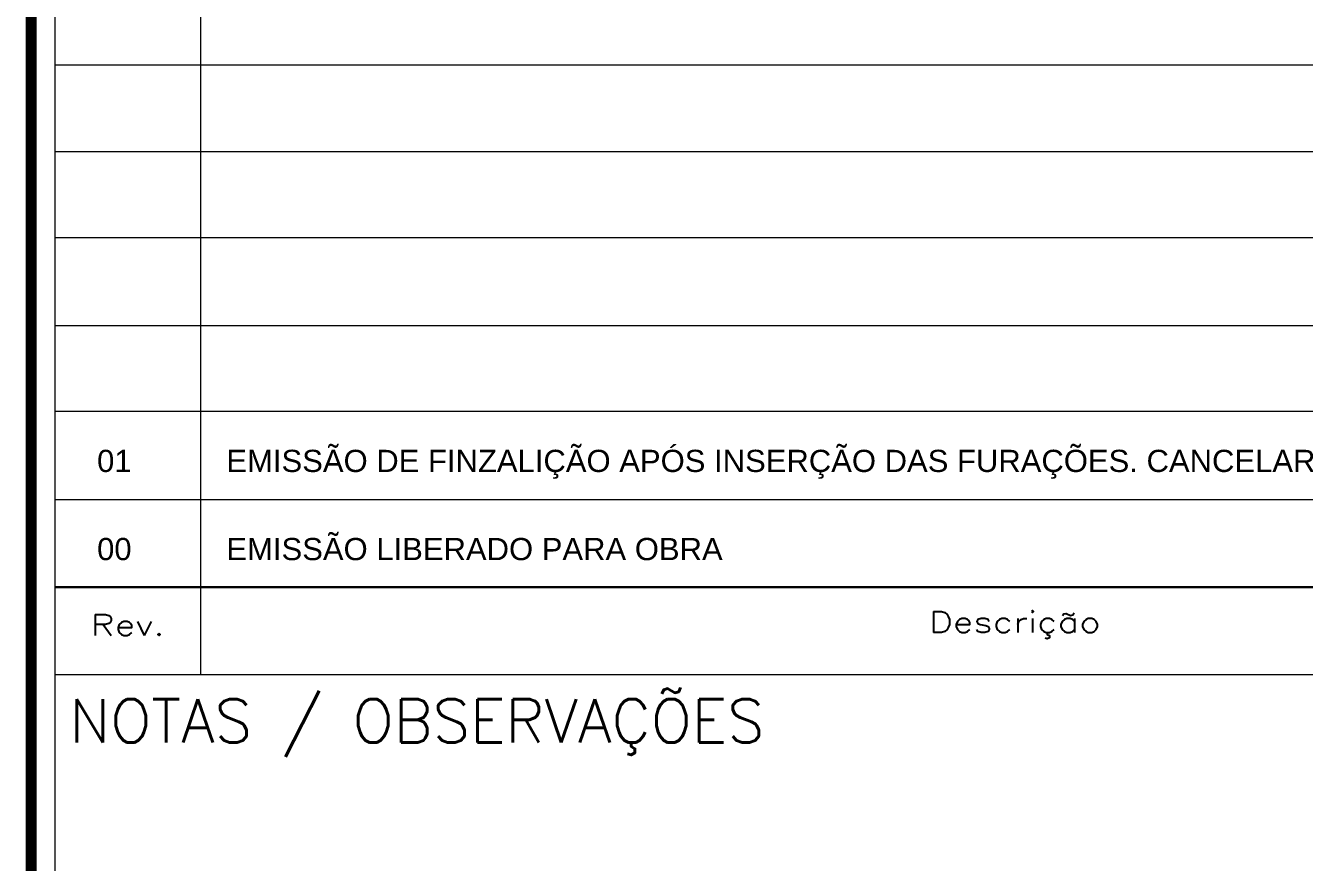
# Model space of a CAD drawing. Header units: inches. Extents: x 0 to 5940, y 0 to 4205.
# Drawn here: x 5015 to 5591, y 966 to 1343 of the extents above; entities that cross this region are included whole.
import ezdxf

# ---------------------------------------------------------------- set-up
doc = ezdxf.new("R2010")
doc.units = ezdxf.units.IN
doc.header["$LTSCALE"] = 50
doc.header["$MEASUREMENT"] = 0
doc.layers.add('2', color=3, linetype='Continuous')
doc.layers.add('FOLHA', color=7, linetype='Continuous')
doc.styles.get("Standard").update_dxf_attribs({"font": 'arial.ttf'})
doc.styles.add('TEXTO1', font='romans.shx', dxfattribs={"width": 1.25, "height": 0.175})

msp = doc.modelspace()

# ---------------------------------------------------------------- linework, layer by layer
at = {"lineweight": 0}
for p, q in [((5028.2, 1638.698), (5028.2, 60)), ((5093.864, 1638.698), (5093.864, 1050.631)), ((5885, 1325.354), (5028.2, 1325.354)), ((5885, 1286.186), (5028.2, 1286.186)), ((5885, 1247.565), (5028.2, 1247.565)), ((5885, 1207.85), (5028.2, 1207.85)), ((5885, 1169.229), (5028.2, 1169.229)), ((5885, 1129.514), (5028.2, 1129.514)), ((5885, 1090.346), (5028.2, 1090.346)), ((5885, 1089.799), (5028.2, 1089.799)), ((5885, 1050.631), (5028.2, 1050.631)), ((5885, 1050.631), (5028.2, 1050.631))]:
    msp.add_line(p, q, dxfattribs=at)
at = {"layer": 'FOLHA', "color": 252, "const_width": 5}
msp.add_lwpolyline([(5017.5, 60), (5017.5, 4145)], dxfattribs=at)

# ---------------------------------------------------------------- texts
at = {"lineweight": 0, "style": 'TEXTO1'}
msp.add_text('NOTAS / OBSERVAÇÕES', height=19.584, dxfattribs=at).set_placement((5034.734, 1020.149))
at = {"lineweight": 0, "char_height": 9.576, "width": 65.664, "attachment_point": 5, "style": 'TEXTO1'}
for s, insert in [('Rev.', (5061.032, 1073.066)), ('Descrição', (5460.603, 1073.066))]:
    msp.add_mtext(s, dxfattribs=dict(at, insert=insert))
at = {"layer": '2', "linetype": 'Continuous'}
for s, p in [('01', (5047.223, 1142.008)), ('EMISSÃO DE FINZALIÇÃO APÓS INSERÇÃO DAS FURAÇÕES. CANCELAR PLANTA ANTERIOR', (5105.451, 1142.008)), ('00', (5047.223, 1102.293)), ('EMISSÃO LIBERADO PARA OBRA', (5105.451, 1102.293))]:
    msp.add_text(s, height=10, dxfattribs=at).set_placement(p)

doc.saveas('drawing.dxf')
